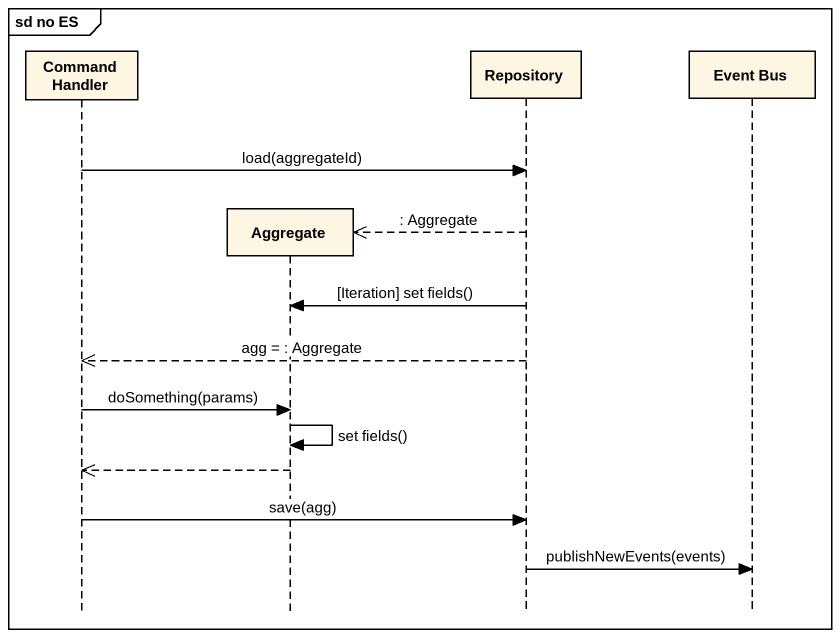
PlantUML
@startuml
mainframe sd no ES
hide footbox
participant "Command Handler" as Command_Handler
participant Aggregate
participant Repository
participant "Event Bus" as Event_Bus

Command_Handler -> Repository : load(aggregateId)
Repository -->> Aggregate ** : : Aggregate
Repository -> Aggregate : [Iteration] set fields()
Repository -->> Command_Handler : agg = : Aggregate
Command_Handler -> Aggregate : doSomething(params)
Aggregate -> Aggregate : set fields()
Aggregate -->> Command_Handler
Command_Handler -> Repository : save(agg)
Repository -> Event_Bus : publishNewEvents(events)
@enduml
